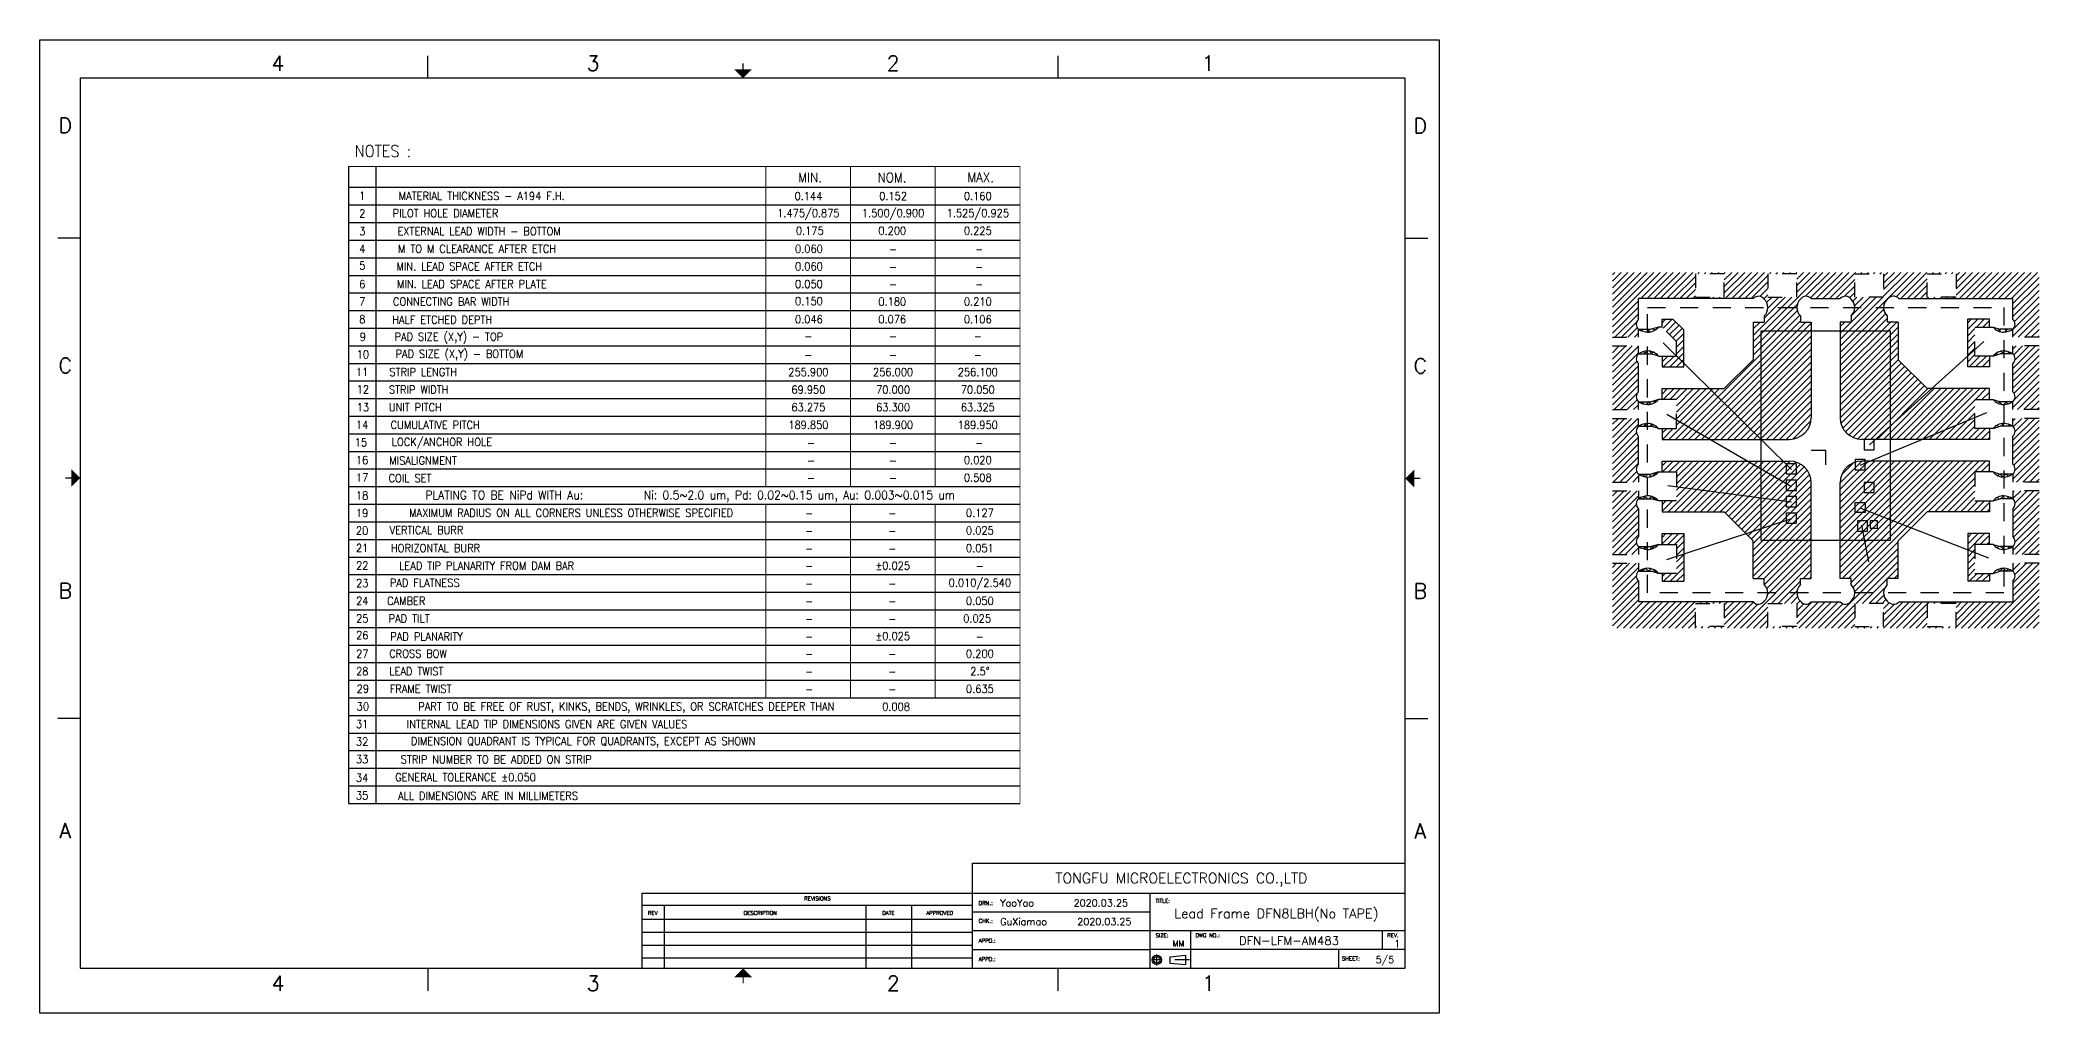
# Model space of a CAD drawing. Header units: millimetres. Extents: x 393.2 to 449.6, y 107.5 to 114.2.
# Drawn here: x 435.77 to 449.57, y 107.5 to 114.22 of the extents above; entities that cross this region are included whole.
import ezdxf
from ezdxf.enums import TextEntityAlignment as Align

# ---------------------------------------------------------------- set-up
doc = ezdxf.new("R2010")
doc.units = ezdxf.units.MM
doc.header["$LTSCALE"] = 0.5
for name, pattern in [('CENTER', [50.8, 31.75, -6.35, 6.35, -6.35]), ('HIDDEN', [0.375, 0.25, -0.125]), ('PHANTOM', [2.5, 1.25, -0.25, 0.25, -0.25, 0.25, -0.25])]:
    doc.linetypes.add(name, pattern=pattern)
for name, color, linetype in [('1D', 4, 'Continuous'), ('BTM', 7, 'HIDDEN'), ('CEN', 2, 'CENTER'), ('HEB', 4, 'Continuous'), ('HET', 6, 'Continuous'), ('NOTE', 7, 'Continuous'), ('PKG', 1, 'PHANTOM'), ('TB', 7, 'Continuous')]:
    doc.layers.add(name, color=color, linetype=linetype)
doc.styles.add('ADESK1', font='romans')
doc.styles.add('ROMANS', font='romans.shx')
pattern_1 = [(45, (446.853154, 110.708894), (-0.02245064, 0.02245064), []), (135, (446.853154, 110.708894), (-0.02245064, -0.02245064), [])]

# ---------------------------------------------------------------- blocks, each defined once
blk = doc.blocks.new('FR')
at = {"layer": 'TB'}
for p, q in [((78.32, 188.67), (78.32, 193.22)), ((205.52, 188.67), (205.52, 193.22)), ((8.12, 188.67), (8.12, 9.03)), ((275.59, 188.67), (8.12, 188.67)), ((275.59, 9.03), (275.59, 188.67)), ((3.57, 156.43), (8.12, 156.43)), ((275.59, 156.36), (280.13, 156.36)), ((3.57, 59.52), (8.12, 59.52)), ((275.59, 59.44), (280.13, 59.44)), ((188.21, 30.23), (275.59, 30.23)), ((188.21, 9.03), (188.21, 30.23)), ((121.48, 24.17), (121.48, 9.03)), ((121.48, 24.17), (188.21, 24.17)), ((121.48, 21.74), (188.21, 21.74)), ((126.03, 9.03), (126.03, 21.74)), ((166.76, 9.03), (166.76, 21.74)), ((175.96, 9.03), (175.96, 21.74)), ((188.21, 24.17), (275.59, 24.17)), ((188.21, 20.42), (224.1, 20.42)), ((224.1, 9.03), (224.1, 24.17)), ((121.48, 18.92), (188.21, 18.92)), ((121.48, 16.3), (188.21, 16.3)), ((188.21, 16.66), (275.59, 16.66)), ((232.32, 9.03), (232.32, 16.66)), ((270.99, 12.86), (270.99, 16.66)), ((121.48, 13.68), (188.21, 13.68)), ((188.21, 12.85), (224.1, 12.85)), ((224.1, 12.86), (275.59, 12.86)), ((262.17, 9.03), (262.17, 12.86)), ((8.12, 9.03), (275.59, 9.03)), ((78.35, 4.49), (78.35, 9.03)), ((121.48, 11.17), (188.21, 11.17)), ((205.55, 4.49), (205.55, 9.03)), ((228.03, 11.36), (231.26, 11.65)), ((228.03, 11.36), (228.03, 10.06)), ((228.03, 10.06), (231.26, 9.76)), ((231.26, 9.76), (231.26, 11.65))]:
    blk.add_line(p, q, dxfattribs=at)
at = {"layer": 'TB', "color": 1, "linetype": 'CENTER', "ltscale": 0.002}
for p, q in [((226.52, 10.71), (224.34, 10.71)), ((225.43, 9.62), (225.43, 11.79)), ((232.03, 10.71), (227.29, 10.71))]:
    blk.add_line(p, q, dxfattribs=at)
at = {"layer": 'TB'}
blk.add_lwpolyline([(0, 196.39), (282.46, 196.39), (282.46, 0), (0, 0)], close=True, dxfattribs=at)
at = {"layer": 'TB', "const_width": 0.242}
for points in [[(141.92, 191.7), (141.92, 190.49)], [(5.09, 107.97), (6.3, 107.97)], [(278.62, 107.9), (277.41, 107.9)], [(141.95, 6), (141.95, 7.21)]]:
    blk.add_lwpolyline(points, dxfattribs=at)
at = {"layer": 'TB'}
for radius in [0.945, 0.649]:
    blk.add_circle((225.43, 10.71), radius, dxfattribs=at)
for points in [[(140.1, 190.49), (143.74, 190.49), (141.92, 188.67)], [(6.3, 106.16), (6.3, 109.79), (8.12, 107.97)], [(277.41, 106.08), (277.41, 109.72), (275.59, 107.9)], [(140.13, 7.21), (143.77, 7.21), (141.95, 9.03)]]:
    blk.add_solid(points, dxfattribs=at)
at = {"layer": 'TB', "style": 'ADESK1'}
for s, p in [('4', (48.03, 191.7)), ('3', (111.64, 191.7)), ('2', (172.21, 191.7)), ('1', (235.81, 191.7)), ('D', (5.09, 179.15)), ('D', (278.62, 179.07)), ('C', (5.09, 130.69)), ('C', (278.62, 130.62)), ('B', (5.09, 85.26)), ('B', (278.62, 85.19)), ('A', (5.09, 36.8)), ('A', (278.62, 36.73)), ('4', (48.06, 6)), ('3', (111.66, 6)), ('2', (172.24, 6)), ('1', (235.84, 6))]:
    blk.add_text(s, height=3.03, dxfattribs=at).set_placement(p, align=Align.MIDDLE_CENTER)
for s, height, p in [('TONGFU MICROELECTRONICS CO.,LTD', 2.0747, (204.97, 26.2)), ('REV', 0.787, (122.71, 19.8)), ('DESCRIPTION', 0.7874, (142.04, 19.8)), ('REVISIONS', 0.787, (154.27, 22.74)), ('DATE', 0.787, (170, 19.8)), ('APPROVED', 0.787, (178.88, 19.8)), ('DRN.:', 0.787, (189.47, 21.8)), ('TITLE:', 0.787, (225.17, 22.25)), ('CHK.:', 0.787, (189.47, 18.19)), ('APPD.:', 0.787, (189.47, 14.21)), ('SIZE:', 0.787, (225.17, 15.28)), ('MM', 1.148, (228.62, 13.47)), ('DWG NO.:', 0.787, (233.22, 15.28)), ('REV.', 0.787, (271.96, 15.28)), ('APPD.:', 0.787, (189.47, 10.49)), ('SHEET:', 0.787, (262.81, 10.61))]:
    blk.add_text(s, height=height, dxfattribs=at).set_placement(p)
blk = doc.blocks.new('SS516')
for points in [[(-0.4445, 0.7239), (0.4445, 0.7239), (0.4445, -0.7239), (-0.4445, -0.7239)], [(0.33435, -0.0271), (0.26435, -0.0271), (0.26435, -0.0971), (0.33435, -0.0971)], [(-0.20225, -0.19415), (-0.27225, -0.19415), (-0.27225, -0.26415), (-0.20225, -0.26415)], [(0.27225, -0.16495), (0.20225, -0.16495), (0.20225, -0.23495), (0.27225, -0.23495)], [(-0.20225, -0.30735), (-0.27225, -0.30735), (-0.27225, -0.37735), (-0.20225, -0.37735)], [(0.33435, -0.3229), (0.26435, -0.3229), (0.26435, -0.3929), (0.33435, -0.3929)], [(-0.20225, -0.42055), (-0.27225, -0.42055), (-0.27225, -0.49055), (-0.20225, -0.49055)], [(-0.20225, -0.53375), (-0.27225, -0.53375), (-0.27225, -0.60375), (-0.20225, -0.60375)], [(0.27225, -0.53075), (0.20225, -0.53075), (0.20225, -0.46075), (0.27225, -0.46075)], [(0.28945, -0.5885), (0.21945, -0.5885), (0.21945, -0.6585), (0.28945, -0.6585)], [(0.3577, -0.58795), (0.3077, -0.58795), (0.3077, -0.63795), (0.3577, -0.63795)]]:
    blk.add_lwpolyline(points, close=True)

msp = doc.modelspace()

# ---------------------------------------------------------------- hatches: boundary and pattern name
at = {"layer": 'HEB', "ltscale": 0.1}
h = msp.add_hatch(dxfattribs=at)
h.set_pattern_fill('ANSI31', color=256, scale=0.01)
h.set_pattern_definition([(45, (447.0725, 110.753957), (-0.02245064, 0.02245064), [])])
h.paths.add_polyline_path([(447.11962, 110.812167), (446.96962, 110.812167), (446.96962, 110.737167), (447.06962, 110.737167), (447.06962, 110.537167), (446.96962, 110.537167), (446.96962, 110.482167), (447.11962, 110.482167)], flags=17)
h.paths.add_polyline_path([(449.22962, 110.812167), (449.07962, 110.812167), (449.07962, 110.482167), (449.22962, 110.482167), (449.22962, 110.537167), (449.12962, 110.537167), (449.12962, 110.737167), (449.22962, 110.737167)], flags=17)
h.paths.add_polyline_path([(446.80712, 110.984347, -0.442346429), (446.80712, 111.052167), (446.80712, 111.107167), (446.62712, 111.107167), (446.62712, 110.667167), (446.80712, 110.667167), (446.80712, 110.722167, -0.442346429), (446.80712, 110.789987)])
h.paths.add_polyline_path([(449.57212, 111.107167), (449.39212, 111.107167), (449.39212, 111.052167, -0.442346429), (449.39212, 110.984347), (449.39212, 110.789987, -0.442346429), (449.39212, 110.722167), (449.39212, 110.667167), (449.57212, 110.667167)])
h.paths.add_polyline_path([(449.57212, 110.607167), (449.39212, 110.607167), (449.39212, 110.552167, -0.442346429), (449.39212, 110.484347), (449.39212, 110.339667), (448.605518, 110.339667, -0.437523816), (448.52462, 110.344667, -0.200628333), (448.49962, 110.402167), (448.29962, 110.402167, -0.200628333), (448.27462, 110.344667, -0.473706784), (448.200342, 110.339667), (447.998899, 110.339667, -0.473706784), (447.92462, 110.344667, -0.200628333), (447.89962, 110.402167), (447.69962, 110.402167, -0.200628333), (447.67462, 110.344667, -0.473706784), (447.600342, 110.339667), (446.80712, 110.339667), (446.80712, 110.484347, -0.442346429), (446.80712, 110.552167), (446.80712, 110.607167), (446.62712, 110.607167), (446.62712, 110.159667), (449.57212, 110.159667)])
h.paths.add_polyline_path([(448.99962, 110.329667), (448.99962, 110.169667), (448.79962, 110.169667), (448.79962, 110.329667)], flags=16)
h.paths.add_polyline_path([(448.49962, 110.329667), (448.49962, 110.169667), (448.29962, 110.169667), (448.29962, 110.329667)], flags=16)
h.paths.add_polyline_path([(447.89962, 110.329667), (447.89962, 110.169667), (447.69962, 110.169667), (447.69962, 110.329667)], flags=16)
h.paths.add_polyline_path([(447.39962, 110.329667), (447.39962, 110.169667), (447.19962, 110.169667), (447.19962, 110.329667)], flags=16)
h.paths.add_polyline_path([(446.80712, 111.484347, -0.442346429), (446.80712, 111.552167), (446.80712, 111.607167), (446.62712, 111.607167), (446.62712, 111.167167), (446.80712, 111.167167), (446.80712, 111.222167, -0.442346429), (446.80712, 111.289987)])
h.paths.add_polyline_path([(449.57212, 111.607167), (449.39212, 111.607167), (449.39212, 111.552167, -0.442346429), (449.39212, 111.484347), (449.39212, 111.289987, -0.442346429), (449.39212, 111.222167), (449.39212, 111.167167), (449.57212, 111.167167)])
h.paths.add_polyline_path([(449.12962, 111.237167), (449.22962, 111.237167), (449.22962, 111.312167), (448.34962, 111.312167, 0.414213562), (448.19962, 111.162167), (448.19962, 110.502167), (448.27462, 110.502167), (448.27462, 110.459667, -0.200628333), (448.29962, 110.402167), (448.49962, 110.402167, -0.200628333), (448.52462, 110.459667), (448.52462, 110.502167), (448.59962, 110.502167), (448.59962, 110.762167), (448.79962, 110.962167), (449.22962, 110.962167), (449.22962, 111.037167), (449.12962, 111.037167)])
h.paths.add_polyline_path([(447.99962, 111.162167, 0.414213562), (447.84962, 111.312167), (446.96962, 111.312167), (446.96962, 111.237167), (447.06962, 111.237167), (447.06962, 111.037167), (446.96962, 111.037167), (446.96962, 110.962167), (447.39962, 110.962167), (447.59962, 110.762167), (447.59962, 110.502167), (447.67462, 110.502167), (447.67462, 110.459667, -0.200628333), (447.69962, 110.402167), (447.89962, 110.402167, -0.200628333), (447.92462, 110.459667), (447.92462, 110.502167), (447.99962, 110.502167)])
h.paths.add_polyline_path([(449.22962, 112.037167), (449.12962, 112.037167), (449.12962, 112.237167), (449.22962, 112.237167), (449.22962, 112.292167), (449.07962, 112.292167), (449.07962, 111.962167), (449.22962, 111.962167)], flags=17)
h.paths.add_polyline_path([(449.12962, 111.737167), (449.22962, 111.737167), (449.22962, 111.812167), (448.79962, 111.812167), (448.59962, 112.012167), (448.59962, 112.272167), (448.52462, 112.272167), (448.52462, 112.314667, -0.200628333), (448.49962, 112.372167), (448.29962, 112.372167, -0.200628333), (448.27462, 112.314667), (448.27462, 112.272167), (448.19962, 112.272167), (448.19962, 111.612167, 0.414213562), (448.34962, 111.462167), (449.22962, 111.462167), (449.22962, 111.537167), (449.12962, 111.537167)])
h.paths.add_polyline_path([(449.57212, 112.107167), (449.39212, 112.107167), (449.39212, 112.052167, -0.442346429), (449.39212, 111.984347), (449.39212, 111.789987, -0.442346429), (449.39212, 111.722167), (449.39212, 111.667167), (449.57212, 111.667167)])
h.paths.add_polyline_path([(447.04462, 112.292167), (446.96962, 112.292167), (446.96962, 112.237167), (447.06962, 112.137167), (447.06962, 112.037167), (446.96962, 112.037167), (446.96962, 111.962167), (447.11962, 111.962167), (447.11962, 112.217167)], flags=17)
h.paths.add_polyline_path([(446.80712, 111.984347, -0.442346429), (446.80712, 112.052167), (446.80712, 112.107167), (446.62712, 112.107167), (446.62712, 111.667167), (446.80712, 111.667167), (446.80712, 111.722167, -0.442346429), (446.80712, 111.789987)])
h.paths.add_polyline_path([(447.99962, 112.272167), (447.92462, 112.272167), (447.92462, 112.314667, -0.200628333), (447.89962, 112.372167), (447.69962, 112.372167, -0.200628333), (447.67462, 112.314667), (447.67462, 112.272167), (447.59962, 112.272167), (447.59962, 112.012167), (447.39962, 111.812167), (446.96962, 111.812167), (446.96962, 111.737167), (447.06962, 111.737167), (447.06962, 111.537167), (446.96962, 111.537167), (446.96962, 111.462167), (447.84962, 111.462167, 0.414213562), (447.99962, 111.612167)])
h.paths.add_polyline_path([(449.57212, 112.614667), (446.62712, 112.614667), (446.62712, 112.167167), (446.80712, 112.167167), (446.80712, 112.222167, -0.442346429), (446.80712, 112.289987), (446.80712, 112.434667), (447.600342, 112.434667, -0.473706784), (447.67462, 112.429667, -0.200628333), (447.69962, 112.372167), (447.89962, 112.372167, -0.200628333), (447.92462, 112.429667, -0.473706784), (447.998899, 112.434667), (448.200342, 112.434667, -0.473706784), (448.27462, 112.429667, -0.200628333), (448.29962, 112.372167), (448.49962, 112.372167, -0.200628333), (448.52462, 112.429667, -0.437523816), (448.605518, 112.434667), (449.39212, 112.434667), (449.39212, 112.289987, -0.442346429), (449.39212, 112.222167), (449.39212, 112.167167), (449.57212, 112.167167)])
h.paths.add_polyline_path([(448.29962, 112.604667), (448.49962, 112.604667), (448.49962, 112.444667), (448.29962, 112.444667)], flags=16)
h.paths.add_polyline_path([(447.89962, 112.444667), (447.69962, 112.444667), (447.69962, 112.604667), (447.89962, 112.604667)], flags=16)
h.paths.add_polyline_path([(448.79962, 112.604667), (448.99962, 112.604667), (448.99962, 112.444667), (448.79962, 112.444667)], flags=16)
h.paths.add_polyline_path([(447.39962, 112.444667), (447.19962, 112.444667), (447.19962, 112.604667), (447.39962, 112.604667)], flags=16)
at = {"layer": 'HET'}
h = msp.add_hatch(dxfattribs=at)
h.set_pattern_fill('ANSI37', color=6, scale=0.01)
h.set_pattern_definition(pattern_1)
edge = h.paths.add_edge_path()
edge.add_line((446.86962, 110.722167), (446.80712, 110.722167))
edge.add_arc((446.876469, 110.831225), 0.129239, 237.5481872, 266.9624696)
edge.add_line((446.86962, 110.702167), (446.86962, 110.722167))
edge = h.paths.add_edge_path()
edge.add_line((446.94462, 110.737167), (446.89462, 110.722167))
edge.add_line((446.89462, 110.722167), (446.86962, 110.722167))
edge.add_line((446.86962, 110.722167), (446.86962, 110.702167))
edge.add_arc((446.870038, 110.799128), 0.096962, 269.7528818, 320.2809052)
edge = h.paths.add_edge_path()
edge.add_arc((446.876469, 110.44311), 0.129239, 93.0375304, 122.4518128)
edge.add_line((446.80712, 110.552167), (446.86962, 110.552167))
edge.add_line((446.86962, 110.552167), (446.86962, 110.572167))
edge = h.paths.add_edge_path()
edge.add_line((446.86962, 110.572167), (446.86962, 110.552167))
edge.add_line((446.86962, 110.552167), (446.89462, 110.552167))
edge.add_line((446.89462, 110.552167), (446.94462, 110.537167))
edge.add_arc((446.870038, 110.475206), 0.096962, 39.7190948, 90.2471182)
edge = h.paths.add_edge_path()
edge.add_line((446.86962, 111.222167), (446.80712, 111.222167))
edge.add_arc((446.876469, 111.331225), 0.129239, 237.5481872, 266.9624696)
edge.add_line((446.86962, 111.202167), (446.86962, 111.222167))
edge = h.paths.add_edge_path()
edge.add_line((446.94462, 111.237167), (446.89462, 111.222167))
edge.add_line((446.89462, 111.222167), (446.86962, 111.222167))
edge.add_line((446.86962, 111.222167), (446.86962, 111.202167))
edge.add_arc((446.870038, 111.299128), 0.096962, 269.7528818, 320.2809052)
edge = h.paths.add_edge_path()
edge.add_arc((446.876469, 110.94311), 0.129239, 93.0375304, 122.4518128)
edge.add_line((446.80712, 111.052167), (446.86962, 111.052167))
edge.add_line((446.86962, 111.052167), (446.86962, 111.072167))
edge = h.paths.add_edge_path()
edge.add_line((446.86962, 111.072167), (446.86962, 111.052167))
edge.add_line((446.86962, 111.052167), (446.89462, 111.052167))
edge.add_line((446.89462, 111.052167), (446.94462, 111.037167))
edge.add_arc((446.870038, 110.975206), 0.096962, 39.7190948, 90.2471182)
edge = h.paths.add_edge_path()
edge.add_line((446.86962, 111.722167), (446.80712, 111.722167))
edge.add_arc((446.876469, 111.831225), 0.129239, 237.5481872, 266.9624696)
edge.add_line((446.86962, 111.702167), (446.86962, 111.722167))
edge = h.paths.add_edge_path()
edge.add_line((446.94462, 111.737167), (446.89462, 111.722167))
edge.add_line((446.89462, 111.722167), (446.86962, 111.722167))
edge.add_line((446.86962, 111.722167), (446.86962, 111.702167))
edge.add_arc((446.870038, 111.799128), 0.096962, 269.7528818, 320.2809052)
edge = h.paths.add_edge_path()
edge.add_arc((446.870625, 111.476621), 0.095552, 90.6027869, 127.7552292)
edge.add_line((446.81212, 111.552167), (446.86962, 111.552167))
edge.add_line((446.86962, 111.552167), (446.86962, 111.572167))
edge = h.paths.add_edge_path()
edge.add_line((446.86962, 111.572167), (446.86962, 111.552167))
edge.add_line((446.86962, 111.552167), (446.89462, 111.552167))
edge.add_line((446.89462, 111.552167), (446.94462, 111.537167))
edge.add_arc((446.870038, 111.475206), 0.096962, 39.7190948, 90.2471182)
edge = h.paths.add_edge_path()
edge.add_line((446.86962, 112.222167), (446.80712, 112.222167))
edge.add_arc((446.876469, 112.331225), 0.129239, 237.5481872, 266.9624696)
edge.add_line((446.86962, 112.202167), (446.86962, 112.222167))
edge = h.paths.add_edge_path()
edge.add_line((446.94462, 112.237167), (446.89462, 112.222167))
edge.add_line((446.89462, 112.222167), (446.86962, 112.222167))
edge.add_line((446.86962, 112.222167), (446.86962, 112.202167))
edge.add_arc((446.870038, 112.299128), 0.096962, 269.7528818, 320.2809052)
edge = h.paths.add_edge_path()
edge.add_arc((446.876469, 111.94311), 0.129239, 93.0375304, 122.4518128)
edge.add_line((446.80712, 112.052167), (446.86962, 112.052167))
edge.add_line((446.86962, 112.052167), (446.86962, 112.072167))
edge = h.paths.add_edge_path()
edge.add_line((446.86962, 112.072167), (446.86962, 112.052167))
edge.add_line((446.86962, 112.052167), (446.89462, 112.052167))
edge.add_line((446.89462, 112.052167), (446.94462, 112.037167))
edge.add_arc((446.870038, 111.975206), 0.096962, 39.7190948, 90.2471182)
h = msp.add_hatch(dxfattribs=at)
h.set_pattern_fill('ANSI37', color=6, scale=0.01)
h.set_pattern_definition(pattern_1)
edge = h.paths.add_edge_path()
edge.add_line((449.32962, 110.722167), (449.39212, 110.722167))
edge.add_arc((449.322772, 110.831225), 0.129239, 273.0375304, 302.4518128, ccw=False)
edge.add_line((449.32962, 110.702167), (449.32962, 110.722167))
edge = h.paths.add_edge_path()
edge.add_line((449.25462, 110.737167), (449.30462, 110.722167))
edge.add_line((449.30462, 110.722167), (449.32962, 110.722167))
edge.add_line((449.32962, 110.722167), (449.32962, 110.702167))
edge.add_arc((449.329202, 110.799128), 0.096962, 219.7190948, 270.2471182, ccw=False)
edge = h.paths.add_edge_path()
edge.add_arc((449.322772, 110.44311), 0.129239, 57.5481872, 86.9624696, ccw=False)
edge.add_line((449.39212, 110.552167), (449.32962, 110.552167))
edge.add_line((449.32962, 110.552167), (449.32962, 110.572167))
edge = h.paths.add_edge_path()
edge.add_line((449.32962, 110.572167), (449.32962, 110.552167))
edge.add_line((449.32962, 110.552167), (449.30462, 110.552167))
edge.add_line((449.30462, 110.552167), (449.25462, 110.537167))
edge.add_arc((449.329202, 110.475206), 0.096962, 89.7528818, 140.2809052, ccw=False)
edge = h.paths.add_edge_path()
edge.add_line((449.32962, 111.222167), (449.39212, 111.222167))
edge.add_arc((449.322772, 111.331225), 0.129239, 273.0375304, 302.4518128, ccw=False)
edge.add_line((449.32962, 111.202167), (449.32962, 111.222167))
edge = h.paths.add_edge_path()
edge.add_line((449.25462, 111.237167), (449.30462, 111.222167))
edge.add_line((449.30462, 111.222167), (449.32962, 111.222167))
edge.add_line((449.32962, 111.222167), (449.32962, 111.202167))
edge.add_arc((449.329202, 111.299128), 0.096962, 219.7190948, 270.2471182, ccw=False)
edge = h.paths.add_edge_path()
edge.add_arc((449.322772, 110.94311), 0.129239, 57.5481872, 86.9624696, ccw=False)
edge.add_line((449.39212, 111.052167), (449.32962, 111.052167))
edge.add_line((449.32962, 111.052167), (449.32962, 111.072167))
edge = h.paths.add_edge_path()
edge.add_line((449.32962, 111.072167), (449.32962, 111.052167))
edge.add_line((449.32962, 111.052167), (449.30462, 111.052167))
edge.add_line((449.30462, 111.052167), (449.25462, 111.037167))
edge.add_arc((449.329202, 110.975206), 0.096962, 89.7528818, 140.2809052, ccw=False)
edge = h.paths.add_edge_path()
edge.add_line((449.32962, 111.722167), (449.39212, 111.722167))
edge.add_arc((449.322772, 111.831225), 0.129239, 273.0375304, 302.4518128, ccw=False)
edge.add_line((449.32962, 111.702167), (449.32962, 111.722167))
edge = h.paths.add_edge_path()
edge.add_line((449.25462, 111.737167), (449.30462, 111.722167))
edge.add_line((449.30462, 111.722167), (449.32962, 111.722167))
edge.add_line((449.32962, 111.722167), (449.32962, 111.702167))
edge.add_arc((449.329202, 111.799128), 0.096962, 219.7190948, 270.2471182, ccw=False)
edge = h.paths.add_edge_path()
edge.add_arc((449.322772, 111.44311), 0.129239, 57.5481872, 86.9624696, ccw=False)
edge.add_line((449.39212, 111.552167), (449.32962, 111.552167))
edge.add_line((449.32962, 111.552167), (449.32962, 111.572167))
edge = h.paths.add_edge_path()
edge.add_line((449.32962, 111.572167), (449.32962, 111.552167))
edge.add_line((449.32962, 111.552167), (449.30462, 111.552167))
edge.add_line((449.30462, 111.552167), (449.25462, 111.537167))
edge.add_arc((449.329202, 111.475206), 0.096962, 89.7528818, 140.2809052, ccw=False)
edge = h.paths.add_edge_path()
edge.add_line((449.32962, 112.222167), (449.39212, 112.222167))
edge.add_arc((449.322772, 112.331225), 0.129239, 273.0375304, 302.4518128, ccw=False)
edge.add_line((449.32962, 112.202167), (449.32962, 112.222167))
edge = h.paths.add_edge_path()
edge.add_line((449.25462, 112.237167), (449.30462, 112.222167))
edge.add_line((449.30462, 112.222167), (449.32962, 112.222167))
edge.add_line((449.32962, 112.222167), (449.32962, 112.202167))
edge.add_arc((449.329202, 112.299128), 0.096962, 219.7190948, 270.2471182, ccw=False)
edge = h.paths.add_edge_path()
edge.add_arc((449.322772, 111.94311), 0.129239, 57.5481872, 86.9624696, ccw=False)
edge.add_line((449.39212, 112.052167), (449.32962, 112.052167))
edge.add_line((449.32962, 112.052167), (449.32962, 112.072167))
edge = h.paths.add_edge_path()
edge.add_line((449.32962, 112.072167), (449.32962, 112.052167))
edge.add_line((449.32962, 112.052167), (449.30462, 112.052167))
edge.add_line((449.30462, 112.052167), (449.25462, 112.037167))
edge.add_arc((449.329202, 111.975206), 0.096962, 89.7528818, 140.2809052, ccw=False)

# ---------------------------------------------------------------- linework, layer by layer
for p, q in [((447.600342, 112.434667), (446.80712, 112.434667)), ((446.80712, 112.289987), (446.80712, 112.434667)), ((447.998899, 112.434667), (448.200342, 112.434667)), ((448.605518, 112.434667), (449.39212, 112.434667)), ((449.39212, 112.289987), (449.39212, 112.434667)), ((446.80712, 112.222167), (446.89462, 112.222167)), ((446.94462, 112.237167), (446.89462, 112.222167)), ((446.96962, 112.237167), (446.94462, 112.237167)), ((446.96962, 112.237167), (446.96962, 112.292167)), ((446.96962, 112.292167), (447.04462, 112.292167)), ((447.04462, 112.292167), (447.11962, 112.217167)), ((447.11962, 111.962167), (447.11962, 112.217167)), ((447.59962, 112.272167), (447.67462, 112.272167)), ((447.59962, 112.272167), (447.59962, 112.012167)), ((447.67462, 112.314667), (447.67462, 112.272167)), ((447.92462, 112.314667), (447.92462, 112.272167)), ((447.92462, 112.272167), (447.99962, 112.272167)), ((447.99962, 112.272167), (447.99962, 111.612167)), ((448.27462, 112.272167), (448.19962, 112.272167)), ((448.19962, 112.272167), (448.19962, 111.612167)), ((448.27462, 112.314667), (448.27462, 112.272167)), ((448.52462, 112.314667), (448.52462, 112.272167)), ((448.59962, 112.272167), (448.52462, 112.272167)), ((448.59962, 112.272167), (448.59962, 112.012167)), ((449.22962, 112.292167), (449.07962, 112.292167)), ((449.07962, 111.962167), (449.07962, 112.292167)), ((449.22962, 112.237167), (449.22962, 112.292167)), ((449.22962, 112.237167), (449.25462, 112.237167)), ((449.25462, 112.237167), (449.30462, 112.222167)), ((449.39212, 112.222167), (449.30462, 112.222167)), ((446.80712, 112.052167), (446.89462, 112.052167)), ((446.80712, 111.789987), (446.80712, 111.984347)), ((446.94462, 112.037167), (446.89462, 112.052167)), ((446.94462, 112.037167), (446.96962, 112.037167)), ((446.96962, 112.037167), (446.96962, 111.962167)), ((446.96962, 111.962167), (447.11962, 111.962167)), ((447.39962, 111.812167), (447.59962, 112.012167)), ((448.79962, 111.812167), (448.59962, 112.012167)), ((449.22962, 111.962167), (449.07962, 111.962167)), ((449.22962, 112.037167), (449.22962, 111.962167)), ((449.25462, 112.037167), (449.22962, 112.037167)), ((449.25462, 112.037167), (449.30462, 112.052167)), ((449.39212, 112.052167), (449.30462, 112.052167)), ((449.39212, 111.789987), (449.39212, 111.984347)), ((446.96962, 111.737167), (446.96962, 111.812167)), ((446.96962, 111.812167), (447.39962, 111.812167)), ((449.22962, 111.812167), (448.79962, 111.812167)), ((449.22962, 111.737167), (449.22962, 111.812167)), ((446.80712, 111.722167), (446.89462, 111.722167)), ((446.94462, 111.737167), (446.89462, 111.722167)), ((446.96962, 111.737167), (446.94462, 111.737167)), ((449.22962, 111.737167), (449.25462, 111.737167)), ((449.25462, 111.737167), (449.30462, 111.722167)), ((449.39212, 111.722167), (449.30462, 111.722167)), ((446.80712, 111.552167), (446.89462, 111.552167)), ((446.94462, 111.537167), (446.89462, 111.552167)), ((446.94462, 111.537167), (446.96962, 111.537167)), ((446.96962, 111.537167), (446.96962, 111.462167)), ((449.22962, 111.537167), (449.22962, 111.462167)), ((449.25462, 111.537167), (449.22962, 111.537167)), ((449.25462, 111.537167), (449.30462, 111.552167)), ((449.39212, 111.552167), (449.30462, 111.552167)), ((446.80712, 111.289987), (446.80712, 111.484347)), ((446.96962, 111.462167), (447.84962, 111.462167)), ((449.22962, 111.462167), (448.34962, 111.462167)), ((449.39212, 111.289987), (449.39212, 111.484347)), ((446.94462, 111.237167), (446.89462, 111.222167)), ((446.94462, 111.237167), (446.96962, 111.237167)), ((446.96962, 111.237167), (446.96962, 111.312167)), ((446.96962, 111.312167), (447.84962, 111.312167)), ((449.22962, 111.312167), (448.34962, 111.312167)), ((449.22962, 111.237167), (449.22962, 111.312167)), ((449.25462, 111.237167), (449.22962, 111.237167)), ((449.25462, 111.237167), (449.30462, 111.222167)), ((446.80712, 111.222167), (446.89462, 111.222167)), ((447.99962, 110.502167), (447.99962, 111.162167)), ((448.19962, 110.502167), (448.19962, 111.162167)), ((449.39212, 111.222167), (449.30462, 111.222167)), ((446.80712, 111.052167), (446.89462, 111.052167)), ((446.80712, 110.984347), (446.80712, 110.789987)), ((446.94462, 111.037167), (446.89462, 111.052167)), ((446.96962, 111.037167), (446.94462, 111.037167)), ((446.96962, 111.037167), (446.96962, 110.962167)), ((446.96962, 110.962167), (447.39962, 110.962167)), ((447.39962, 110.962167), (447.59962, 110.762167)), ((448.79962, 110.962167), (448.59962, 110.762167)), ((449.22962, 110.962167), (448.79962, 110.962167)), ((449.22962, 111.037167), (449.22962, 110.962167)), ((449.22962, 111.037167), (449.25462, 111.037167)), ((449.25462, 111.037167), (449.30462, 111.052167)), ((449.39212, 111.052167), (449.30462, 111.052167)), ((449.39212, 110.984347), (449.39212, 110.789987)), ((446.80712, 110.722167), (446.89462, 110.722167)), ((446.94462, 110.737167), (446.89462, 110.722167)), ((446.94462, 110.737167), (446.96962, 110.737167)), ((446.96962, 110.737167), (446.96962, 110.812167)), ((446.96962, 110.812167), (447.11962, 110.812167)), ((447.11962, 110.812167), (447.11962, 110.482167)), ((447.59962, 110.502167), (447.59962, 110.762167)), ((448.59962, 110.502167), (448.59962, 110.762167)), ((449.22962, 110.812167), (449.07962, 110.812167)), ((449.07962, 110.812167), (449.07962, 110.482167)), ((449.22962, 110.737167), (449.22962, 110.812167)), ((449.25462, 110.737167), (449.22962, 110.737167)), ((449.25462, 110.737167), (449.30462, 110.722167)), ((449.39212, 110.722167), (449.30462, 110.722167)), ((446.80712, 110.552167), (446.89462, 110.552167)), ((446.94462, 110.537167), (446.89462, 110.552167)), ((449.25462, 110.537167), (449.30462, 110.552167)), ((449.39212, 110.552167), (449.30462, 110.552167)), ((446.80712, 110.484347), (446.80712, 110.339667)), ((446.96962, 110.537167), (446.94462, 110.537167)), ((446.96962, 110.537167), (446.96962, 110.482167)), ((446.96962, 110.482167), (447.11962, 110.482167)), ((447.59962, 110.502167), (447.67462, 110.502167)), ((447.67462, 110.459667), (447.67462, 110.502167)), ((447.92462, 110.502167), (447.99962, 110.502167)), ((447.92462, 110.459667), (447.92462, 110.502167)), ((448.27462, 110.502167), (448.19962, 110.502167)), ((448.27462, 110.459667), (448.27462, 110.502167)), ((448.59962, 110.502167), (448.52462, 110.502167)), ((448.52462, 110.459667), (448.52462, 110.502167)), ((449.22962, 110.482167), (449.07962, 110.482167)), ((449.22962, 110.537167), (449.22962, 110.482167)), ((449.22962, 110.537167), (449.25462, 110.537167)), ((449.39212, 110.484347), (449.39212, 110.339667)), ((447.600342, 110.339667), (446.80712, 110.339667)), ((447.998899, 110.339667), (448.200342, 110.339667)), ((448.605518, 110.339667), (449.39212, 110.339667))]:
    msp.add_line(p, q)
at = {"color": 2}
for p, q in [((447.862325, 111.25509), (446.977442, 112.128089)), ((448.400849, 111.424415), (449.191491, 112.137379)), ((448.337446, 111.282918), (449.210743, 111.648364)), ((447.002484, 111.636924), (447.862898, 111.136378)), ((447.009117, 111.142682), (447.863334, 111.030211)), ((448.335009, 110.990186), (449.222679, 110.644082)), ((447.001672, 110.631878), (447.865139, 110.916506)), ((448.347264, 110.870919), (448.394023, 110.617432))]:
    msp.add_line(p, q, dxfattribs=at)
for centre, radius, start, end in [((447.635434, 112.401763), 0.048106, 35.4545231, 136.8434524), ((447.618354, 112.371019), 0.081274, 0.8094767, 46.1876546), ((447.618354, 112.373316), 0.081274, 313.8123454, 359.1905233), ((447.980886, 112.371019), 0.081274, 133.8123454, 179.1905233), ((447.980886, 112.373316), 0.081274, 180.8094767, 226.1876546), ((447.963806, 112.401763), 0.048106, 43.1565476, 144.5454769), ((448.235434, 112.401763), 0.048106, 35.4545231, 136.8434524), ((448.218354, 112.371019), 0.081274, 0.8094767, 46.1876546), ((448.218354, 112.373316), 0.081274, 313.8123454, 359.1905233), ((448.580886, 112.371019), 0.081274, 133.8123454, 179.1905233), ((448.580886, 112.373316), 0.081274, 180.8094767, 226.1876546), ((448.567379, 112.394791), 0.055178, 46.2757103, 140.7978025), ((446.83795, 112.256077), 0.04583, 132.2759371, 227.7240629), ((446.876469, 112.331225), 0.129239, 237.5481872, 266.9624696), ((446.870038, 112.299128), 0.096962, 269.7528818, 320.2809052), ((449.329202, 112.299128), 0.096962, 219.7190948, 270.2471182), ((449.322772, 112.331225), 0.129239, 273.0375304, 302.4518128), ((449.36129, 112.256077), 0.04583, 312.2759371, 47.7240629), ((446.876469, 111.94311), 0.129239, 93.0375304, 122.4518128), ((446.870038, 111.975206), 0.096962, 39.7190948, 90.2471182), ((449.329202, 111.975206), 0.096962, 89.7528818, 140.2809052), ((449.322772, 111.94311), 0.129239, 57.5481872, 86.9624696), ((446.83795, 112.018257), 0.04583, 132.2759371, 227.7240629), ((449.36129, 112.018257), 0.04583, 312.2759371, 47.7240629), ((446.83795, 111.756077), 0.04583, 132.2759371, 227.7240629), ((449.36129, 111.756077), 0.04583, 312.2759371, 47.7240629), ((446.876469, 111.831225), 0.129239, 237.5481872, 266.9624696), ((446.870038, 111.799128), 0.096962, 269.7528818, 320.2809052), ((449.329202, 111.799128), 0.096962, 219.7190948, 270.2471182), ((449.322772, 111.831225), 0.129239, 273.0375304, 302.4518128), ((446.83795, 111.518257), 0.04583, 132.2759371, 227.7240629), ((446.876469, 111.44311), 0.129239, 93.0375304, 122.4518128), ((446.870038, 111.475206), 0.096962, 39.7190948, 90.2471182), ((447.84962, 111.612167), 0.15, 270, 0), ((448.34962, 111.612167), 0.15, 180, 270), ((449.329202, 111.475206), 0.096962, 89.7528818, 140.2809052), ((449.322772, 111.44311), 0.129239, 57.5481872, 86.9624696), ((449.36129, 111.518257), 0.04583, 312.2759371, 47.7240629), ((446.83795, 111.256077), 0.04583, 132.2759371, 227.7240629), ((446.870038, 111.299128), 0.096962, 269.7528818, 320.2809052), ((447.84962, 111.162167), 0.15, 0, 90), ((448.34962, 111.162167), 0.15, 90, 180), ((449.329202, 111.299128), 0.096962, 219.7190948, 270.2471182), ((449.36129, 111.256077), 0.04583, 312.2759371, 47.7240629), ((446.876469, 111.331225), 0.129239, 237.5481872, 266.9624696), ((449.322772, 111.331225), 0.129239, 273.0375304, 302.4518128), ((446.83795, 111.018257), 0.04583, 132.2759371, 227.7240629), ((446.876469, 110.94311), 0.129239, 93.0375304, 122.4518128), ((446.870038, 110.975206), 0.096962, 39.7190948, 90.2471182), ((449.329202, 110.975206), 0.096962, 89.7528818, 140.2809052), ((449.322772, 110.94311), 0.129239, 57.5481872, 86.9624696), ((449.36129, 111.018257), 0.04583, 312.2759371, 47.7240629), ((446.83795, 110.756077), 0.04583, 132.2759371, 227.7240629), ((446.876469, 110.831225), 0.129239, 237.5481872, 266.9624696), ((446.870038, 110.799128), 0.096962, 269.7528818, 320.2809052), ((449.329202, 110.799128), 0.096962, 219.7190948, 270.2471182), ((449.322772, 110.831225), 0.129239, 273.0375304, 302.4518128), ((449.36129, 110.756077), 0.04583, 312.2759371, 47.7240629), ((446.83795, 110.518257), 0.04583, 132.2759371, 227.7240629), ((446.876469, 110.44311), 0.129239, 93.0375304, 122.4518128), ((446.870038, 110.475206), 0.096962, 39.7190948, 90.2471182), ((449.329202, 110.475206), 0.096962, 89.7528818, 140.2809052), ((449.322772, 110.44311), 0.129239, 57.5481872, 86.9624696), ((449.36129, 110.518257), 0.04583, 312.2759371, 47.7240629), ((447.618354, 110.401019), 0.081274, 0.8094767, 46.1876546), ((447.618354, 110.403316), 0.081274, 313.8123454, 359.1905233), ((447.980886, 110.401019), 0.081274, 133.8123454, 179.1905233), ((447.980886, 110.403316), 0.081274, 180.8094767, 226.1876546), ((448.218354, 110.401019), 0.081274, 0.8094767, 46.1876546), ((448.218354, 110.403316), 0.081274, 313.8123454, 359.1905233), ((448.580886, 110.401019), 0.081274, 133.8123454, 179.1905233), ((448.580886, 110.403316), 0.081274, 180.8094767, 226.1876546), ((447.635434, 110.372571), 0.048106, 223.1565476, 324.5454769), ((447.963806, 110.372571), 0.048106, 215.4545231, 316.8434524), ((448.235434, 110.372571), 0.048106, 223.1565476, 324.5454769), ((448.567379, 110.379543), 0.055178, 219.2021975, 313.7242897)]:
    msp.add_arc(centre, radius, start, end)
at = {"layer": '1D', "color": 7, "linetype": 'ByBlock', "lineweight": 0}
for p, q in [((445.432052, 107.502288), (445.432052, 114.218872)), ((435.772064, 107.502288), (445.432052, 107.502288))]:
    msp.add_line(p, q, dxfattribs=at)
at = {"layer": 'BTM', "ltscale": 0.2}
for p, q in [((446.80712, 112.167167), (446.80712, 112.222167)), ((449.39212, 112.167167), (449.39212, 112.222167)), ((446.62712, 112.167167), (446.80712, 112.167167)), ((446.62712, 112.107167), (446.80712, 112.107167)), ((446.80712, 112.052167), (446.80712, 112.107167)), ((449.57212, 112.167167), (449.39212, 112.167167)), ((449.39212, 112.052167), (449.39212, 112.107167)), ((449.57212, 112.107167), (449.39212, 112.107167)), ((446.62712, 111.667167), (446.80712, 111.667167)), ((446.80712, 111.667167), (446.80712, 111.722167)), ((449.39212, 111.667167), (449.39212, 111.722167)), ((449.57212, 111.667167), (449.39212, 111.667167)), ((446.62712, 111.607167), (446.80712, 111.607167)), ((446.80712, 111.552167), (446.80712, 111.607167)), ((449.39212, 111.552167), (449.39212, 111.607167)), ((449.57212, 111.607167), (449.39212, 111.607167)), ((446.62712, 111.167167), (446.80712, 111.167167)), ((446.62712, 111.107167), (446.80712, 111.107167)), ((446.80712, 111.222167), (446.80712, 111.167167)), ((446.80712, 111.107167), (446.80712, 111.052167)), ((449.39212, 111.222167), (449.39212, 111.167167)), ((449.57212, 111.167167), (449.39212, 111.167167)), ((449.39212, 111.107167), (449.39212, 111.052167)), ((449.57212, 111.107167), (449.39212, 111.107167)), ((446.80712, 110.722167), (446.80712, 110.667167)), ((449.39212, 110.722167), (449.39212, 110.667167)), ((446.62712, 110.667167), (446.80712, 110.667167)), ((446.62712, 110.607167), (446.80712, 110.607167)), ((446.80712, 110.607167), (446.80712, 110.552167)), ((449.57212, 110.667167), (449.39212, 110.667167)), ((449.39212, 110.607167), (449.39212, 110.552167)), ((449.57212, 110.607167), (449.39212, 110.607167))]:
    msp.add_line(p, q, dxfattribs=at)
for points in [[(447.19962, 112.604667), (447.19962, 112.444667), (447.39962, 112.444667), (447.39962, 112.604667)], [(447.69962, 112.604667), (447.69962, 112.444667), (447.89962, 112.444667), (447.89962, 112.604667)], [(448.49962, 112.604667), (448.49962, 112.444667), (448.29962, 112.444667), (448.29962, 112.604667)], [(448.99962, 112.604667), (448.99962, 112.444667), (448.79962, 112.444667), (448.79962, 112.604667)], [(447.19962, 110.169667), (447.19962, 110.329667), (447.39962, 110.329667), (447.39962, 110.169667)], [(447.69962, 110.169667), (447.69962, 110.329667), (447.89962, 110.329667), (447.89962, 110.169667)], [(448.49962, 110.169667), (448.49962, 110.329667), (448.29962, 110.329667), (448.29962, 110.169667)], [(448.99962, 110.169667), (448.99962, 110.329667), (448.79962, 110.329667), (448.79962, 110.169667)]]:
    msp.add_lwpolyline(points, close=True, dxfattribs=at)
for points in [[(446.96962, 112.037167), (447.06962, 112.037167), (447.06962, 112.137167), (446.96962, 112.237167), (446.96962, 112.237167)], [(449.22962, 112.037167), (449.12962, 112.037167), (449.12962, 112.237167), (449.22962, 112.237167), (449.22962, 112.237167)], [(446.96962, 111.537167), (447.06962, 111.537167), (447.06962, 111.737167), (446.96962, 111.737167)], [(449.22962, 111.537167), (449.12962, 111.537167), (449.12962, 111.737167), (449.22962, 111.737167)], [(446.96962, 111.237167), (447.06962, 111.237167), (447.06962, 111.037167), (446.96962, 111.037167)], [(449.22962, 111.237167), (449.12962, 111.237167), (449.12962, 111.037167), (449.22962, 111.037167)], [(446.96962, 110.737167), (447.06962, 110.737167), (447.06962, 110.537167), (446.96962, 110.537167), (446.96962, 110.537167)], [(449.22962, 110.737167), (449.12962, 110.737167), (449.12962, 110.537167), (449.22962, 110.537167), (449.22962, 110.537167)]]:
    msp.add_lwpolyline(points, dxfattribs=at)
at = {"layer": 'CEN', "ltscale": 0.005}
for p, q in [((447.99962, 111.387167), (448.19962, 111.387167)), ((448.09962, 111.287167), (448.09962, 111.487167))]:
    msp.add_line(p, q, dxfattribs=at)
at = {"layer": 'NOTE', "color": 7}
for p, q in [((437.901834, 113.345908), (437.901834, 111.014567)), ((437.901834, 111.014567), (437.901834, 109.434879)), ((437.901834, 109.434879), (437.901834, 108.948821))]:
    msp.add_line(p, q, dxfattribs=at)
at = {"layer": 'NOTE', "color": 3}
for p, q in [((438.092567, 108.948821), (438.092567, 113.345908)), ((437.901834, 113.20183), (442.536924, 113.20183)), ((437.901834, 113.080315), (442.536924, 113.080315)), ((437.901834, 112.958801), (442.536924, 112.958801)), ((437.901834, 112.837286), (442.536924, 112.837286)), ((437.901834, 112.715772), (442.536924, 112.715772)), ((437.901834, 112.594257), (442.536924, 112.594257)), ((437.901834, 112.472742), (442.536924, 112.472742)), ((437.901834, 112.351228), (442.536924, 112.351228)), ((437.901834, 112.229713), (442.536924, 112.229713)), ((437.901834, 112.108199), (442.536924, 112.108199)), ((437.901834, 111.986684), (442.536924, 111.986684)), ((437.901834, 111.865169), (442.536924, 111.865169)), ((437.901834, 111.743655), (442.536924, 111.743655)), ((437.901834, 111.62214), (442.536924, 111.62214)), ((437.901834, 111.500626), (442.536924, 111.500626)), ((437.901834, 111.379111), (442.536924, 111.379111)), ((437.901834, 111.257597), (442.536924, 111.257597)), ((437.901834, 111.136082), (442.536924, 111.136082)), ((437.901834, 111.014567), (442.536924, 111.014567)), ((437.901834, 110.893053), (442.536924, 110.893053)), ((437.901834, 110.771539), (442.536924, 110.771539)), ((437.901834, 110.650024), (442.536924, 110.650024)), ((437.901834, 110.52851), (442.536924, 110.52851)), ((437.901834, 110.406995), (442.536924, 110.406995)), ((437.901834, 110.285481), (442.536924, 110.285481)), ((437.901834, 110.163966), (442.536924, 110.163966)), ((437.901834, 110.042452), (442.536924, 110.042452)), ((437.901834, 109.920937), (442.536924, 109.920937)), ((437.901834, 109.799422), (442.536924, 109.799422)), ((437.901834, 109.677908), (442.536924, 109.677908)), ((437.901834, 109.556393), (442.536924, 109.556393)), ((437.901834, 109.556393), (442.536924, 109.556393)), ((437.901834, 109.434879), (442.536924, 109.434879)), ((437.901834, 109.313364), (442.536924, 109.313364)), ((437.901834, 109.191849), (442.536924, 109.191849)), ((437.901834, 109.070335), (442.536924, 109.070335)), ((437.901834, 108.948821), (442.536924, 108.948821))]:
    msp.add_line(p, q, dxfattribs=at)
at = {"layer": 'NOTE', "color": 7, "const_width": 0.005523}
for points in [[(437.901834, 113.345908), (442.536924, 113.345908)], [(440.782792, 111.136082), (440.782792, 113.345908)], [(441.367502, 111.136082), (441.367502, 113.345908)], [(441.952213, 111.136082), (441.952213, 113.345908)], [(442.536918, 111.014567), (442.536924, 113.345908)], [(440.782792, 109.677908), (440.782792, 111.014568)], [(441.367502, 109.677908), (441.367502, 111.014568)], [(441.952213, 109.677908), (441.952213, 111.014568)], [(442.536924, 108.948821), (442.536918, 111.017689)], [(437.901834, 108.948821), (442.536924, 108.948821)]]:
    msp.add_lwpolyline(points, dxfattribs=at)
at = {"layer": 'PKG', "color": 1, "linetype": 'HIDDEN'}
msp.add_lwpolyline([(446.86962, 110.402167), (446.86962, 112.372167), (449.32962, 112.372167), (449.32962, 110.402167)], close=True, dxfattribs=at)

# ---------------------------------------------------------------- block references
at = {"layer": 'HET', "color": 2}
msp.add_blockref('SS516', (448.09962, 111.487167), dxfattribs=at)
at = {"layer": 'TB', "xscale": 0.0341999999999985, "yscale": 0.0341999999999985, "zscale": 0.0341999999999985}
msp.add_blockref('FR', (435.772064, 107.502288), dxfattribs=at)

# ---------------------------------------------------------------- texts
at = {"color": 0, "style": 'ADESK1'}
for s, p in [('YaoYao       2020.03.25', (442.400942, 108.23736)), ('GuXiamao     2020.03.25', (442.400942, 108.109075))]:
    msp.add_text(s, height=0.0485661, dxfattribs=at).set_placement(p)
at = {"layer": 'NOTE', "color": 7, "style": 'ROMANS', "width": 0.9}
for s, height, p in [('NOTES :', 0.0804837, (438.139607, 113.45209)), ('MIN.', 0.0662807, (441.088078, 113.26976)), ('NOM.', 0.0662807, (441.654134, 113.26915)), ('MAX.', 0.0662807, (442.265911, 113.27037))]:
    msp.add_text(s, height=height, rotation=360, dxfattribs=at).set_placement(p, align=Align.MIDDLE)
at = {"layer": 'NOTE', "color": 3, "style": 'ROMANS', "width": 0.9}
for s, height, p in [('1', 0.055234, (437.996863, 113.143299)), ('MATERIAL THICKNESS - A194 F.H. ', 0.0552339, (438.838915, 113.141984)), ('0.144', 0.0552339, (441.076709, 113.141829)), ('0.152', 0.0552339, (441.66142, 113.141829)), ('0.160', 0.0552339, (442.246131, 113.141829)), ('2', 0.055234, (437.996863, 113.021785)), ('PILOT HOLE DIAMETER', 0.0552339, (438.571431, 113.023032)), ('1.475/0.875', 0.0552339, (441.076709, 113.020315)), ('1.500/0.900', 0.0552339, (441.66142, 113.020315)), ('1.525/0.925', 0.0552339, (442.246131, 113.020315)), ('3', 0.055234, (437.996863, 112.898896)), ('EXTERNAL LEAD WIDTH - BOTTOM', 0.0552339, (438.803401, 112.898955)), ('0.175', 0.055234, (441.086501, 112.902218)), ('0.200', 0.055234, (441.655822, 112.902218)), ('0.225', 0.055234, (442.246131, 112.902218)), ('4', 0.055234, (437.996863, 112.777839)), ('M TO M CLEARANCE AFTER ETCH', 0.0552339, (438.789207, 112.77744)), ('0.060', 0.0552339, (441.080584, 112.777286)), ('-', 0.055234, (441.660305, 112.774697)), ('-', 0.055234, (442.255822, 112.774697)), ('5', 0.055234, (437.996863, 112.661822)), ('MIN. LEAD SPACE AFTER ETCH', 0.0552339, (438.735939, 112.655926)), ('0.060', 0.0552339, (441.080584, 112.655771)), ('-', 0.055234, (441.660305, 112.653182)), ('-', 0.055234, (442.255822, 112.653182)), ('6', 0.055234, (437.996863, 112.533936)), ('MIN. LEAD SPACE AFTER PLATE', 0.0552339, (438.753683, 112.534411)), ('0.050', 0.0552339, (441.080584, 112.534257)), ('-', 0.055234, (441.660305, 112.531668)), ('-', 0.055234, (442.255822, 112.531668)), ('7', 0.055234, (437.996863, 112.41329)), ('CONNECTING BAR WIDTH', 0.0552339, (438.610484, 112.412897)), ('0.150', 0.055234, (441.080548, 112.416161)), ('0.180', 0.055234, (441.655822, 112.413427)), ('0.210', 0.055234, (442.246131, 112.413427)), ('8', 0.055234, (437.996863, 112.291776)), ('9', 0.055234, (438.000912, 112.169938)), ('HALF ETCHED DEPTH', 0.0552339, (438.548924, 112.288228)), ('PAD SIZE (X,Y) - TOP', 0.0552339, (438.59507, 112.166713)), ('0.046', 0.0552339, (441.08051, 112.291227)), ('0.076', 0.0552339, (441.655822, 112.291227)), ('0.106', 0.0552339, (442.246131, 112.291227)), ('10', 0.0552339, (438.000912, 112.048424)), ('PAD SIZE (X,Y) - BOTTOM', 0.0552339, (438.667297, 112.048353)), ('-', 0.055234, (441.07671, 112.17313)), ('-', 0.055234, (441.66142, 112.17313)), ('-', 0.055234, (442.246131, 112.17313)), ('11', 0.0552339, (437.995751, 111.92757)), ('STRIP LENGTH', 0.0552339, (438.41756, 111.926838)), ('255.900', 0.0552339, (441.076709, 111.926684)), ('-', 0.055234, (441.07671, 112.044865)), ('256.000', 0.0552339, (441.66142, 111.926684)), ('-', 0.055234, (441.66142, 112.044865)), ('256.100', 0.0552339, (442.246131, 111.926684)), ('-', 0.055234, (442.246131, 112.044865)), ('12', 0.0552339, (438.000912, 111.806715)), ('STRIP WIDTH', 0.0552339, (438.386787, 111.805324)), ('69.950', 0.0552339, (441.076709, 111.805169)), ('70.000', 0.0552339, (441.66142, 111.805169)), ('70.050', 0.0552339, (442.246131, 111.805169)), ('13', 0.0552339, (438.000912, 111.68388)), ('UNIT PITCH', 0.0552339, (438.363066, 111.683809)), ('63.275', 0.0552339, (441.076709, 111.683654)), ('63.300', 0.0552339, (441.66142, 111.683654)), ('63.325', 0.0552339, (442.246131, 111.683654)), ('14', 0.0552339, (437.995751, 111.563026)), ('CUMULATIVE PITCH', 0.0552339, (438.500411, 111.561844)), ('189.850', 0.0552339, (441.076709, 111.56214)), ('189.900', 0.0552339, (441.66142, 111.56214)), ('189.950', 0.0552339, (442.246131, 111.56214)), ('15', 0.0552339, (437.988038, 111.441393)), ('LOCK/ANCHOR HOLE', 0.0552339, (438.546583, 111.440226)), ('-', 0.055234, (441.093914, 111.438037)), ('-', 0.055234, (441.660305, 111.438037)), ('-', 0.055234, (442.255822, 111.438037)), ('16', 0.0552339, (437.995751, 111.319218)), ('MISALIGNMENT', 0.0552339, (438.416364, 111.315442)), ('-', 0.055234, (441.093914, 111.316522)), ('-', 0.055234, (441.660305, 111.316522)), ('0.020', 0.0552339, (442.246131, 111.319111)), ('17', 0.0552339, (437.995751, 111.197704)), ('18', 0.0552339, (437.995751, 111.074884)), ('COIL SET', 0.0552339, (438.326424, 111.194128)), ('-', 0.055234, (441.093914, 111.195007)), ('-', 0.055234, (441.660305, 111.195007)), ('0.508', 0.0552339, (442.246131, 111.197596)), ('19', 0.0552339, (437.995751, 110.954014)), ('MAXIMUM RADIUS ON ALL CORNERS UNLESS OTHERWISE SPECIFIED', 0.0552339, (439.439046, 110.954722)), ('0.127', 0.0552339, (442.260571, 110.954567)), ('20', 0.0552339, (437.995751, 110.8325)), ('VERTICAL BURR', 0.0552339, (438.440048, 110.835769)), ('-', 0.055234, (441.081764, 110.951978)), ('-', 0.055234, (441.081764, 110.830464)), ('-', 0.055234, (441.656766, 110.951978)), ('-', 0.055234, (441.656766, 110.830464)), ('0.025', 0.0552339, (442.260571, 110.833052)), ('21', 0.0552339, (437.995751, 110.712421)), ('HORIZONTAL BURR', 0.0552339, (438.502778, 110.711693)), ('-', 0.055234, (441.081764, 110.708949)), ('-', 0.055234, (441.656766, 110.708949)), ('0.051', 0.0552339, (442.260571, 110.711538)), ('22', 0.0552339, (437.996863, 110.591494)), ('LEAD TIP PLANARITY FROM DAM BAR', 0.0552339, (438.855443, 110.590178)), ('-', 0.055234, (441.081764, 110.587435)), ('-', 0.055234, (442.258358, 110.587435)), ('23', 0.0552339, (437.996863, 110.469979)), ('PAD FLATNESS', 0.0552339, (438.428202, 110.472318)), ('-', 0.055234, (441.081764, 110.46592)), ('-', 0.055234, (441.656766, 110.46592)), ('0.010/2.540', 0.0552339, (442.260571, 110.468509)), ('24', 0.0552339, (437.996863, 110.34709)), ('CAMBER', 0.0552339, (438.300385, 110.347149)), ('-', 0.055234, (441.081764, 110.344405)), ('-', 0.055234, (441.656766, 110.344405)), ('25', 0.0552339, (437.996863, 110.226034)), ('26', 0.0552339, (437.996863, 110.110017)), ('PAD TILT', 0.0552339, (438.320506, 110.225634)), ('PAD PLANARITY', 0.0552339, (438.441231, 110.100965)), ('-', 0.055234, (441.081764, 110.222891)), ('-', 0.055234, (441.656766, 110.222891)), ('27', 0.0552339, (437.996863, 109.98213)), ('CROSS BOW', 0.0552339, (438.382052, 109.982605)), ('-', 0.055234, (441.081764, 110.101376)), ('-', 0.055234, (442.258358, 110.101376)), ('28', 0.0552339, (437.996863, 109.861485)), ('LEAD TWIST', 0.0552339, (438.370216, 109.86109)), ('-', 0.055234, (441.081764, 109.979862)), ('-', 0.055234, (441.081764, 109.858347)), ('-', 0.055234, (441.656766, 109.979862)), ('-', 0.055234, (441.656766, 109.858347)), ('2.5%%d', 0.0552339, (442.260571, 109.860936)), ('29', 0.0552339, (438.000912, 109.740968)), ('FRAME TWIST', 0.0552339, (438.399806, 109.739576)), ('-', 0.055234, (441.081764, 109.736832)), ('-', 0.055234, (441.656766, 109.736832)), ('0.635', 0.0552339, (442.260571, 109.739421)), ('30', 0.0552339, (438.000912, 109.618133)), ('PART TO BE FREE OF RUST, KINKS, BENDS, WRINKLES, OR SCRATCHES DEEPER THAN', 0.0552339, (439.820106, 109.609805)), ('0.008', 0.0552339, (441.681764, 109.616414)), ('31', 0.0552339, (437.995751, 109.497279)), ('INTERNAL LEAD TIP DIMENSIONS GIVEN ARE GIVEN VALUES', 0.0552339, (439.272107, 109.49628)), ('32', 0.0552339, (437.995751, 109.375764)), ('DIMENSION QUADRANT IS TYPICAL FOR QUADRANTS, EXCEPT AS SHOWN', 0.0552339, (439.521843, 109.371496)), ('33', 0.0552339, (437.995751, 109.253471)), ('STRIP NUMBER TO BE ADDED ON STRIP', 0.0552339, (438.921766, 109.252877)), ('34', 0.0552339, (437.995751, 109.125744)), ('35', 0.0552339, (437.995751, 109.00423)), ('GENERAL TOLERANCE %%P0.050', 0.0552339, (438.709905, 109.12985)), ('ALL DIMENSIONS ARE IN MILLIMETERS', 0.0552339, (438.864954, 109.002025))]:
    msp.add_text(s, height=height, rotation=360, dxfattribs=at).set_placement(p, align=Align.MIDDLE)
msp.add_text('PLATING TO BE NiPd WITH Au:        Ni: 0.5~2.0 um, Pd: 0.02~0.15 um, Au: 0.003~0.015 um', height=0.06028824, dxfattribs=at).set_placement((440.260695, 111.069993), align=Align.MIDDLE)
at = {"layer": 'NOTE', "color": 1, "style": 'ROMANS', "width": 0.9}
for s, p in [('%%P0.025', (441.658979, 110.590023)), ('0.050', (442.260571, 110.346994)), ('%%P0.025', (441.658979, 110.103965)), ('0.025', (442.241153, 110.225479)), ('0.200', (442.260571, 109.98245))]:
    msp.add_text(s, height=0.0552339, rotation=360, dxfattribs=at).set_placement(p, align=Align.MIDDLE)
at = {"layer": 'TB', "style": 'ADESK1'}
for s, height, p in [('Lead Frame DFN8LBH(No TAPE)', 0.06539323, (443.602071, 108.156721)), ('MM', 0.0392697, (443.591618, 107.962266)), ('DFN-LFM-AM483', 0.05885391, (444.048531, 107.97203)), ('1', 0.049087, (445.120689, 107.955582)), ('5/5', 0.048191, (444.992446, 107.846713))]:
    msp.add_text(s, height=height, dxfattribs=at).set_placement(p)

doc.saveas('drawing.dxf')
